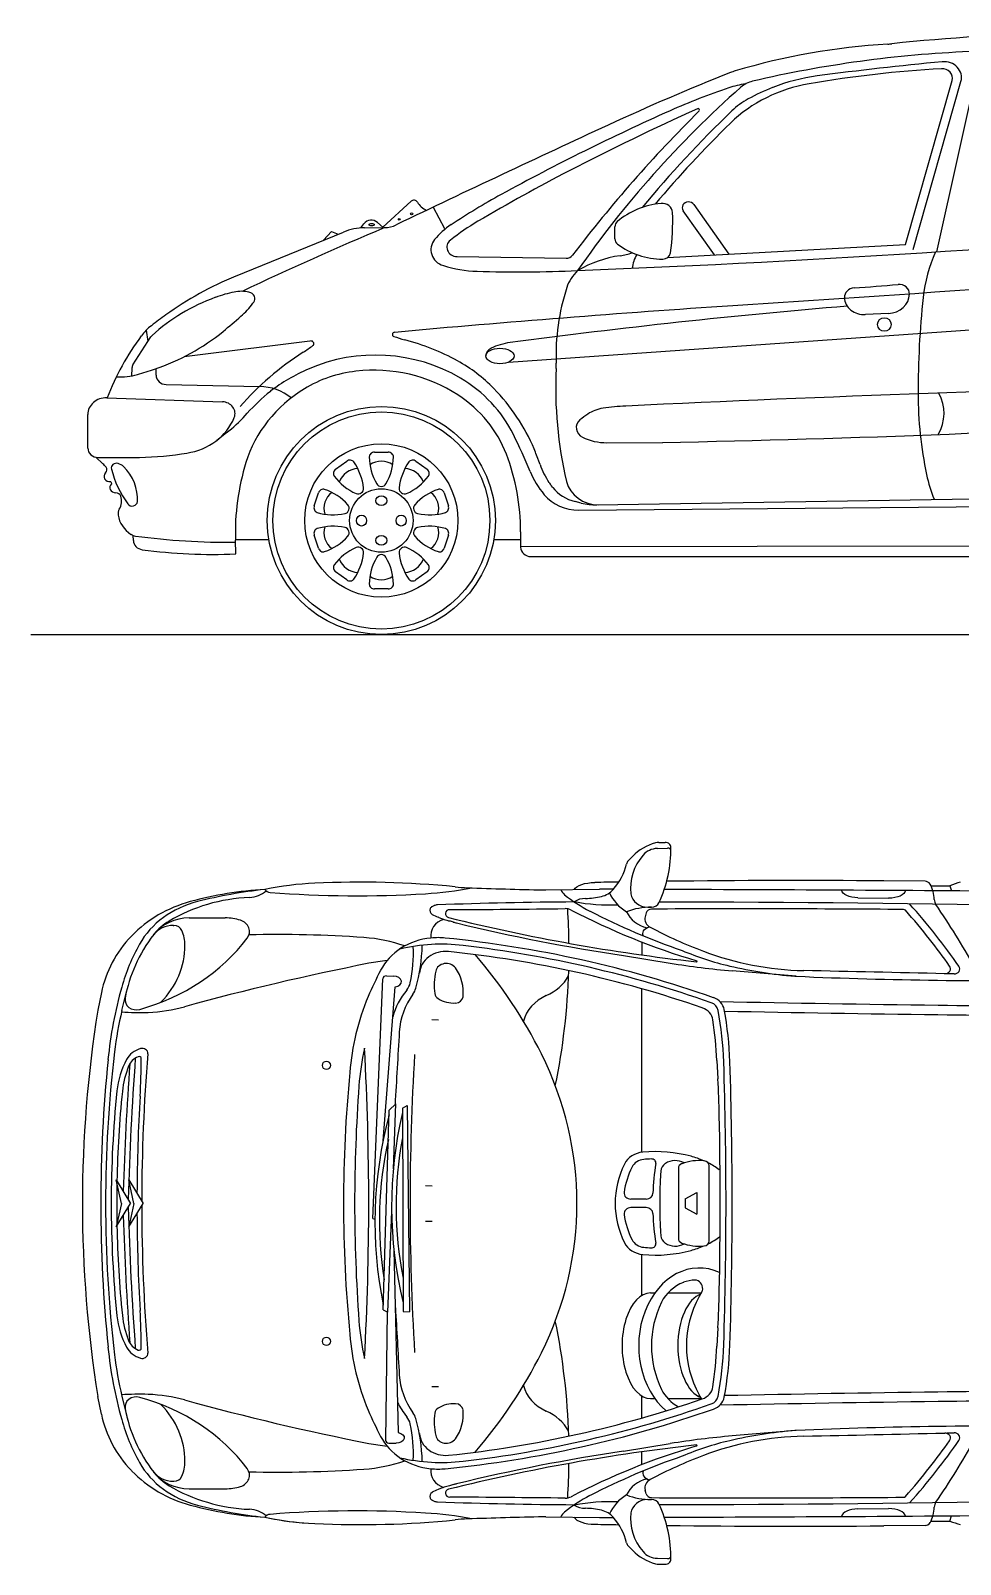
# Model space of a CAD drawing. Header units: millimetres. Extents: x 335 to 18837, y 383 to 11542.
# Drawn here: x 10861 to 13395, y 598 to 4778 of the extents above; entities that cross this region are included whole.
import ezdxf

# ---------------------------------------------------------------- set-up
doc = ezdxf.new("R2010")
doc.units = ezdxf.units.MM
doc.layers.add('dwgmodels.com', color=30, linetype='Continuous')

msp = doc.modelspace()

# ---------------------------------------------------------------- linework, layer by layer
at = {"color": 18, "true_color": 0x000000}
for p, q in [((13330.1, 4175.2), (13452.2, 4721.9)), ((13245.5, 4195.5), (13372.2, 4642.1)), ((13266.4, 4181.7), (13396.3, 4639.7)), ((11820.4, 4242.1), (11897.6, 4312.9)), ((11957.8, 4296.8), (11989, 4239.1)), ((12724.2, 4166.6), (12639.1, 4287.2)), ((12668.4, 4303.9), (12763.7, 4168.7)), ((11419.4, 4108.8), (11713.4, 4229.1)), ((11658.7, 4206.8), (11681, 4230.7)), ((11681, 4230.7), (11698.4, 4223)), ((11760.7, 4240.2), (11769, 4251.7)), ((11770.6, 4240.6), (11824.6, 4241.2)), ((11821.4, 4241.2), (11805.8, 4255.2)), ((12452.9, 4210.6), (12452.9, 4243.5)), ((12596.7, 4159.5), (13245.5, 4195.5)), ((12022.8, 4162.3), (12319.8, 4157.7)), ((12162.8, 3874.3), (14943.3, 4069.3)), ((11468.7, 4037.9), (11466.5, 4034.9)), ((11470.4, 4053.6), (11470.3, 4053.9)), ((13198.5, 4007.1), (13135.7, 4003.9)), ((11139.5, 3867.2), (11188, 3943.3)), ((11175.9, 3962), (11179.7, 3930.3)), ((12115.7, 3912.2), (12115.3, 3912)), ((11136.6, 3858.5), (11135.6, 3837.1)), ((11202.5, 3839.1), (11202.5, 3857)), ((11230.3, 3813.5), (11484, 3808.1)), ((11068, 3777), (11383.4, 3766.3)), ((11016.4, 3640.3), (11016.4, 3732.2)), ((11445.4, 3729), (11451.1, 3735.2)), ((11394, 3681.5), (11367.7, 3661.2)), ((12431.3, 3654.9), (12582.5, 3655.8)), ((11038.4, 3615.3), (11057.7, 3597.5)), ((11044.8, 3614.7), (11141.3, 3614.7)), ((11271.8, 3624.5), (11286.6, 3626.8)), ((11691.9, 3582.4), (11722.2, 3604.5)), ((11797.7, 3629), (11835.2, 3629)), ((11910.7, 3604.5), (11941, 3582.4)), ((12249.1, 3595.3), (12239.6, 3621)), ((11079.5, 3548), (11081.4, 3544.4)), ((11633.6, 3482.5), (11645.2, 3518.2)), ((11987.7, 3518.2), (11999.3, 3482.5)), ((12283.5, 3533), (12279.6, 3538)), ((12404.2, 3485.8), (14042.2, 3512.2)), ((12361.3, 3490.5), (12344.8, 3494.5)), ((12355.1, 3471.2), (13929.3, 3484.8)), ((11140.5, 3388.1), (11140.1, 3402.1)), ((11418.7, 3391.4), (11510, 3391.4)), ((11419.9, 3351.8), (11418.8, 3389.5)), ((11645.2, 3367.5), (11633.6, 3403.1)), ((11999.3, 3403.1), (11987.7, 3367.5)), ((12123, 3391.4), (12196.2, 3391.4)), ((12196.2, 3412.1), (12196.2, 3370.1)), ((12196.2, 3371.7), (14264, 3375.2)), ((12224.6, 3344.5), (14264.5, 3344.5)), ((11722.2, 3281.2), (11691.9, 3303.2)), ((11941, 3303.2), (11910.7, 3281.2)), ((11835.2, 3256.7), (11797.7, 3256.7)), ((12568.9, 2549), (12596.1, 2550)), ((12572.7, 2565.3), (12590.1, 2565.5)), ((12501.7, 2527.9), (12489.4, 2515.1)), ((12264.8, 2435.9), (12411.2, 2437.8)), ((13298.3, 2459.8), (13185.8, 2460.7)), ((13314.3, 2447.6), (13365.9, 2447.6)), ((13365.9, 2447.6), (13370.6, 2433.3)), ((11955.4, 2391), (11960.4, 2393.2)), ((12542.7, 2389.1), (12553.2, 2389.1)), ((13115.5, 2414.7), (13199.1, 2413.7)), ((11292.9, 2359.6), (11391.2, 2359.6)), ((11955.2, 2369.4), (11955, 2369.5)), ((11973, 2360.8), (11971, 2361.6)), ((12012.7, 2348.5), (12002, 2351.4)), ((12538.1, 2373.2), (12535.5, 2363.1)), ((11135.5, 2310.2), (11136.6, 2311.4)), ((11249.5, 2339.3), (11250.8, 2339.3)), ((12476.4, 2257.1), (12604, 2236.4)), ((12526.1, 2294.3), (12526.1, 2259)), ((12947.3, 2200.8), (12773, 2215.6)), ((11793.3, 1540.6), (11820.5, 2194)), ((11830.1, 2201.9), (11849.8, 2201.3)), ((11053.4, 2156.2), (11043.8, 2108.3)), ((11109.4, 2107.2), (11122.7, 2162.3)), ((11821.2, 1752.4), (11854.1, 2171.8)), ((12526.1, 1720.9), (12526.1, 2166.8)), ((11971.8, 2081.5), (11953.7, 2082.2)), ((12731.1, 1971.1), (12733.8, 1921.3)), ((11838, 1835.4), (11856.1, 1853.3)), ((11849.2, 1675.5), (11856.1, 1853.3)), ((11873.8, 1841.6), (11886.5, 1848.1)), ((11873.8, 1841.6), (11875.8, 1286.8)), ((11886.5, 1848.1), (11893.3, 1285.8)), ((11821.5, 1292), (11838, 1835.4)), ((12590.6, 1690.4), (12590.3, 1690.2)), ((12626, 1677.5), (12626, 1486.1)), ((12709.9, 1479.3), (12709.9, 1684.3)), ((11108, 1581.8), (11094.1, 1645.7)), ((11094.1, 1645.7), (11133.2, 1581.8)), ((11142.1, 1581.8), (11128.2, 1645.7)), ((11128.2, 1645.7), (11167.4, 1581.8)), ((11936.6, 1630.3), (11954.7, 1629.9)), ((12578.2, 1669.9), (12577.6, 1659.5)), ((12538.3, 1593.5), (12496.5, 1593.5)), ((12644.4, 1594.1), (12676.6, 1611.5)), ((12644.4, 1594.1), (12644.4, 1569.6)), ((12676.6, 1611.5), (12676.6, 1552.2)), ((11108, 1581.8), (11094.1, 1517.9)), ((11094.1, 1517.9), (11133.2, 1581.8)), ((11142.1, 1581.8), (11128.2, 1517.9)), ((11128.2, 1517.9), (11167.4, 1581.8)), ((11834, 1285.2), (11844.7, 1559.4)), ((12538.3, 1570.1), (12496.5, 1570.1)), ((12644.4, 1569.6), (12676.6, 1552.2)), ((11793.3, 1540.6), (11799, 1538.9)), ((11936.6, 1533.3), (11954.7, 1533.7)), ((12577.6, 1504.2), (12578.2, 1493.7)), ((12590.3, 1473.4), (12590.6, 1473.2)), ((11850.8, 1455.2), (11862.5, 957.4)), ((12526.1, 1330.5), (12526.1, 1442.7)), ((12550.5, 1337.8), (12562, 1337.8)), ((12597.5, 1337.8), (12688.8, 1337.8)), ((12690.4, 1340.7), (12683.1, 1327.6)), ((12692.3, 1348), (12692.3, 1347.9)), ((11821.5, 1292), (11834, 1285.2)), ((11832.4, 1286.1), (11827.8, 936.6)), ((11875.8, 1286.8), (11893.3, 1285.8)), ((12733.8, 1242.3), (12731.1, 1192.5)), ((11053.4, 1007.5), (11043.8, 1055.4)), ((11109.4, 1056.5), (11122.7, 1001.3)), ((11971.8, 1082.1), (11953.7, 1081.4)), ((12526.1, 996.9), (12526.1, 1057)), ((12550.5, 1049.7), (12562, 1049.7)), ((12597.5, 1049.7), (12688.8, 1049.7)), ((12689.6, 1048.4), (12683.1, 1060)), ((12947.3, 962.8), (12773, 948)), ((11836.9, 928.3), (11856.6, 928)), ((12476.4, 906.5), (12604, 927.2)), ((12526.1, 869.3), (12526.1, 904.6)), ((11135.5, 853.4), (11136.6, 852.3)), ((11249.5, 824.3), (11250.8, 824.3)), ((11292.9, 804), (11391.2, 804)), ((11955.2, 794.3), (11955, 794.2)), ((11973, 802.8), (11971, 802)), ((12012.7, 815.2), (12002, 812.3)), ((12538.1, 790.4), (12535.5, 800.5)), ((11955.4, 772.6), (11960.4, 770.4)), ((12542.7, 774.6), (12553.2, 774.6)), ((12264.8, 727.8), (12411.2, 725.8)), ((13115.5, 748.9), (13199.1, 749.9)), ((13314.3, 716.1), (13365.9, 716.1)), ((13365.9, 716.1), (13370.6, 730.3)), ((13298.3, 703.9), (13185.8, 703)), ((12501.7, 635.7), (12489.4, 648.5)), ((12568.9, 614.6), (12596.1, 613.7)), ((12572.7, 598.3), (12590.1, 598.1))]:
    msp.add_line(p, q, dxfattribs=at)
for radius in [310.8, 295.8, 208.9, 86.5]:
    msp.add_circle((11816.5, 3442.8), radius, dxfattribs=at)
for centre, major_axis, ratio, start_param, end_param in [((13706.6, 1000.5), (4185.4, 0), 0.9004, 1.465724, 1.690276), ((13311.6, 3214.2), (1699.8, 0), 0.9004, 1.638429, 1.888216), ((13182.3, 4932.9), (-213.4, 0), 0.9004, 1.638429, 1.690276), ((13554.6, 2121.1), (-2890.3, 0), 0.9004, -1.524012, -1.316838), ((14114, -2043.6), (7521.2, 0), 0.9004, 1.673191, 1.718916), ((13350.1, 4650.3), (47.7, 0), 0.9004, -0.249971, 1.673191), ((15341.2, -577.7), (-6364.6, 0), 0.9004, -1.154581, -1.096582), ((12825.5, 4546.6), (142.2, 0), 0.9004, 1.888216, 1.987012), ((12846.3, 4578), (-71.1, 0), 0.9004, -1.316838, -0.794101), ((13074.3, 4230.7), (475.7, 0), 0.9004, 1.718916, 1.984445), ((13521.1, 2081.3), (2885, 0), 0.9004, 1.632599, 1.758501), ((13344.6, 4648.4), (-28.4, 0), 0.9004, 2.891622, 4.774191), ((14911.2, 2686.2), (-3017, 0), 0.9004, -0.794101, -0.557688), ((13357.3, 3189.5), (1698.1, 0), 0.9004, 1.927901, 2.030851), ((12841.2, 4435), (221.8, 0), 0.9004, 1.71684, 1.927901), ((13055.7, 4287.3), (391.2, 0), 0.9004, 1.758501, 2.39681), ((13109.1, 4159.3), (-562.4, 0), 0.9004, -1.157147, -1.023698), ((15305.2, -349.9), (6085.2, 0), 0.9004, 2.030851, 2.117275), ((15955.3, -1294.9), (-7286.9, 0), 0.9004, -1.104279, -1.049786), ((15668.7, 2115.2), (-4035.1, 0), 0.9004, -0.73779, -0.599777), ((15235.5, 2477.9), (-3378.2, 0), 0.9004, -0.75355, -0.640704), ((12679.7, 4561.7), (4.27, 0), 0.9004, -0.73779, 2.037314), ((12927.6, 4427.6), (-213.4, 0), 0.9004, -1.023698, -0.75355), ((32322.2, -30366), (-43551.6, 0), 0.9004, -1.096582, -1.081615), ((15235.5, 2477.9), (3356, 0), 0.9004, 2.39681, 2.492243), ((14750.2, 595.8), (-4865.9, 0), 0.9004, -1.049786, -0.989844), ((11905.2, 4306.2), (-10.7, 0), 0.9004, 3.630118, 5.506473), ((11969.2, 4336.7), (61.7, 0), 0.9004, 3.630118, 4.209971), ((13095.3, 2921.2), (-1832.9, 0), 0.9004, -1.024317, -0.935068), ((12599.8, 4125.4), (202.9, 0), 0.9004, 1.674364, 2.334222), ((12581.8, 4281.7), (-28.4, 0), 0.9004, 3.175174, 4.815957), ((12653.8, 4295.6), (-17.3, 0), 0.9004, 3.707234, 6.848827), ((11865.2, 4263.6), (-2.3, 0), 0.9004, 3.141593, 9.424778), ((11838.1, 4259.2), (772.5, 0), 0.9004, -0.125457, 0.033582), ((15680.8, -3190.3), (-9109.4, 0), 0.9004, -1.13383, -1.08618), ((11772.3, 4112.5), (142.2, 0), 0.9004, 1.582692, 1.997422), ((11789, 4240), (23.8, 0), 0.9004, 0.785488, 2.56542), ((11790.1, 4249.2), (6.96, 0), 0.462083, 3.141593, 9.424778), ((11823.7, 4305.2), (-71.1, 0), 0.9004, 1.582692, 2.059978), ((12136.5, 4091.2), (-218.1, 0), 0.9004, -0.935068, -0.641056), ((12474.1, 3717.3), (-718.7, 0), 0.9004, -0.989844, -0.859006), ((10600.3, 38790.5), (38541.1, 0), 0.9004, -1.52535, -1.473248), ((12474.3, 4243.5), (21.3, 0), 0.9004, 2.334222, 3.141593), ((12002.7, 4181), (51.2, 0), 0.9004, 2.500536, 4.370336), ((12023.3, 4187.9), (-28.4, 0), 0.9004, -0.859006, 1.553536), ((12474.3, 4210.6), (-21.3, 0), 0.9004, 0, 0.868105), ((12583.5, 4326.8), (-190.4, 0), 0.9004, 0.868105, 1.570157), ((12320.2, 4176.9), (-21.3, 0), 0.9004, 1.553536, 2.541815), ((12520, 3886.3), (-313.6, 0), 0.9004, -1.40214, -1.004911), ((12436.2, 4329.4), (-185.6, 0), 0.9004, 1.739452, 1.923288), ((12590.3, 4126.8), (-89.7, 0), 0.9004, -0.528746, -0.042275), ((12583.4, 4174.5), (21.3, 0), 0.9004, 4.71175, 6.157728), ((23122.9, -112754.4), (-130110.9, 0), 0.9004, -1.508101, -1.494575), ((13777.3, 4009.3), (-486.4, 0), 0.9004, -0.388024, -0.09469), ((11785.1, 3384.4), (883.7, 0), 0.9004, 1.997422, 2.250972), ((12086.5, 4392.9), (300.9, 0), 0.9004, 4.370336, 4.681783), ((12187.6, 7365.4), (-3603.8, 0), 0.9004, 1.540191, 1.616243), ((12443.9, 4045.5), (-127.1, 0), 0.9004, -0.754071, -0.285137), ((11483.7, 3789.3), (314.3, 0), 0.9004, 1.790038, 1.960322), ((11434.6, 3987.4), (-89, 0), 0.9004, 4.474593, 4.931631), ((11450.6, 4046.5), (21.4, 0), 0.9004, 0.394501, 1.333001), ((13023, 3892.7), (730.5, 0), 0.9004, 2.856455, 3.173998), ((133358.8, -1470820.7), (1642425.5, 0), 0.9004, 1.644012, 1.644281), ((13107, 4051.4), (-28.4, 0), 0.9004, -1.500617, 0.049586), ((12853.8, 7294.8), (-3582.5, 0), 0.9004, 1.640976, 1.674507), ((13195.1, 4061.9), (-61, 0), 0.9004, 1.626447, 3.108052), ((13214.2, 4070.1), (14.2, 0), 0.9004, -1.497581, -1.494575), ((13227.6, 4060.9), (28.4, 0), 0.9004, -0.033541, 1.674507), ((11564.4, 3612.3), (-526.9, 0), 0.9004, -1.181271, -0.784303), ((11259.3, 4160.1), (249.5, 0), 0.9004, -0.797021, -0.590928), ((11453.4, 4047.2), (-18.5, 0), 0.9004, 2.550664, 3.536094), ((15293.8, -26785.9), (-34315.2, 0), 0.9004, -1.497312, -1.470334), ((14654.9, -11209.5), (-16994.6, 0), 0.9004, -1.478373, -1.423885), ((13132.6, 4052.6), (54.1, 0), 0.9004, 3.191179, 4.76804), ((16330.3, 3791), (3050.9, 0), 0.9004, 3.046903, 3.142735), ((11280.7, 3875.4), (-142.2, 0), 0.9004, -0.876985, -0.587248), ((13587, 1378.8), (-3748.8, 0), 0.9004, -0.89062, -0.876985), ((10101.4, 5227.2), (-1906.3, 0), 0.9004, 2.309653, 2.344572), ((13187.4, 3977), (-19.5, 0), 0.9004, 3.141593, 9.424778), ((11841.3, 3539.4), (-815.7, 0), 0.9004, -0.587248, -0.329389), ((11206.5, 3933.8), (21.3, 0), 0.9004, 2.35729, 2.620628), ((10996.5, 4342.5), (-577.2, 0), 0.9004, 1.928158, 2.309653), ((-1158321.3, 7672443.4), (-8596764.2, 1.5), 0.9004, 1.707271, 1.707312), ((11625.2, 3924.8), (-7.47, 0), 0.9004, 2.246281, 4.848904), ((11852.8, 3950), (6.4, 0), 0.9004, 1.671259, 4.325446), ((11964.9, 4197.9), (303.6, 0), 0.9004, 4.325446, 4.429486), ((11715.2, 3424.4), (-590.9, 0), 0.9004, 4.162657, 4.429486), ((12088, 3291.3), (-833.2, 0), 0.9004, -0.950202, -0.663318), ((11252.8, 4343.4), (-603.1, 0), 0.9004, 2.191391, 2.246281), ((11800.6, 3516.7), (418.7, 0), 0.9004, 0.98554, 2.024235), ((12127.7, 3891.3), (26.2, 0), 0.9004, 2.066414, 3.141593), ((12190.1, 3788.3), (-156.5, 0), 0.9004, -1.423885, -1.075179), ((11158, 3857.6), (-21.3, 0), 0.9004, -0.520965, -0.045978), ((10795.4, 4827.5), (1152.2, 0), 0.9004, -1.256259, -1.213435), ((11831.5, 3459.7), (489.2, 0), 0.9004, 2.024235, 2.276317), ((11787, 3564.5), (319.2, 0), 0.9004, 1.695355, 2.171016), ((11795.7, 3501.9), (-389.3, 0), 0.9004, 4.082564, 4.836947), ((11801, 3550.5), (426.7, 0), 0.9004, 0.716842, 1.021064), ((13674.4, 3804.9), (-1382.8, 0), 0.9004, -0.041937, 0.206576), ((12079.6, 3865.2), (213.4, 0), 0.9004, -0.041937, 0.032406), ((11106, 3967.8), (-148.2, 0), 0.9004, 1.493072, 1.885334), ((11230.9, 3839.1), (28.4, 0), 0.9004, 3.141593, 4.688742), ((11480.9, 3688.4), (133.1, 0), 0.9004, 0.829352, 1.547149), ((11811.4, 3531.4), (399.3, 0), 0.9004, 0.418216, 0.98554), ((15421.3, -45894.3), (55219.4, 0), 0.9004, 1.594165, 1.624039), ((11066.2, 3732.2), (49.8, 0), 0.9004, 1.533207, 3.141593), ((11382.1, 3734.3), (35.6, 0), 0.9004, -0.350724, 1.533207), ((11832.1, 3505.2), (-399.1, 0), 0.9004, -0.970577, -0.270002), ((11929, 3382.8), (617.8, 0), 0.9004, 2.307562, 2.45537), ((11523.5, 3785.3), (-14.2, 0), 0.9004, -0.865275, -0.834031), ((11807.2, 3516.1), (-369.8, 0), 0.9004, 3.470806, 4.082564), ((11661, 3440.6), (-612.5, 0), 0.9004, 3.507477, 3.858435), ((14590.9, 3789.2), (1311.4, 0), 0.9004, 3.141593, 3.330117), ((13213.2, 3735.1), (-136.9, 0), 0.9004, 2.654816, 3.601002), ((11258.7, 3775), (167, 0), 0.9004, -1.40321, -0.350724), ((11115.3, 3972.5), (426.7, 0), 0.9004, -0.85915, -0.686223), ((12501.7, 3581.7), (208.1, 0), 0.9004, 2.202281, 2.334312), ((12436.4, 3662.1), (97.5, 0), 0.9004, 1.73315, 2.202281), ((12513.1, 3240.4), (-572.1, 0), 0.9004, -1.517553, -1.408443), ((12380.4, 3695.8), (-32.7, 0), 0.9004, -0.807281, 1.070046), ((11881.5, 33974), (-33679.3, 0), 0.9004, 1.591639, 1.638035), ((11044.8, 3640.3), (-28.4, 0), 0.9004, 0, 1.570796), ((10416.7, 2973.2), (1925.5, 0), 0.9004, 0.355417, 0.418216), ((11834.4, 3500.4), (-426.7, 0), 0.9004, 3.460643, 3.507477), ((12430.4, 3778.1), (136.9, 0), 0.9004, 4.211639, 4.71916), ((12582, 3719.8), (71.1, 0), 0.9004, -1.564026, -1.549954), ((11006.9, 3552.7), (71.1, 0), 0.9004, 0.589325, 0.774268), ((11094.6, 3586.1), (-14.2, 0), 0.9004, 4.405226, 6.510506), ((11088.6, 3568.9), (34.2, 0), 0.9004, 0.744602, 1.263633), ((11141.3, 4319.1), (-782.4, 0), 0.9004, 1.570796, 1.738383), ((12219.3, 3408.7), (800.8, 0), 0.9004, 2.871591, 3.168272), ((11729.7, 3594.1), (-11.5, -8.4), 0.9004, 3.128473, 4.712389), ((11592.4, 3496.8), (147.7, 107.3), 0.9004, -0.476706, -0.013119), ((11797.7, 3616.2), (14.2, 0), 0.9004, 1.570796, 3.154712), ((11966, 3618.2), (-182.5, 0), 0.9004, 0.013119, 0.476706), ((11816.5, 3558.5), (-51, 0), 0.9004, 4.056129, 5.368649), ((11666.9, 3618.2), (182.5, 0), 0.9004, -0.476706, -0.013119), ((11835.2, 3616.2), (-14.2, 0), 0.9004, 3.128473, 4.712389), ((12040.5, 3496.8), (-147.7, 107.3), 0.9004, 0.013119, 0.476706), ((11903.2, 3594.1), (11.5, -8.4), 0.9004, 1.570796, 3.154712), ((11469, 3412.1), (-727.2, 0), 0.9004, 3.141593, 3.470806), ((12516.5, 3674.9), (-281.7, 0), 0.9004, 0.319051, 0.529818), ((11076.5, 3563), (15.9, 0), 0.9004, 2.403731, 4.814921), ((11054.2, 3581.2), (-14.2, 0), 0.9004, 2.403731, 3.730918), ((11405.4, 3650.8), (333.2, 0), 0.9004, 3.368913, 3.714773), ((11007.8, 3501.9), (144, 0), 0.9004, -0.058858, 0.744602), ((11699.4, 3572.1), (11.5, 8.4), 0.9004, 1.570796, 3.154712), ((11834.4, 3672.6), (-147.7, -107.3), 0.9004, 0.013119, 0.476706), ((11748.5, 3536.4), (-41.3, -30), 0.9004, 4.056129, 5.368649), ((11884.4, 3536.4), (-41.3, 30), 0.9004, 4.056129, 5.368649), ((11798.5, 3672.6), (147.7, -107.3), 0.9004, -0.476706, -0.013119), ((11933.5, 3572.1), (-11.5, 8.4), 0.9004, 3.128473, 4.712389), ((12480.7, 3663.1), (-276.1, 0), 0.9004, 0.355417, 0.646963), ((13800.9, 3653.5), (-507.2, 0), 0.9004, 0.188524, 0.34132), ((11092.2, 3532.7), (-15.9, 0), 0.9004, -0.798619, 1.594255), ((11078.2, 3547.5), (1.42, 0), 0.9004, 0.437355, 1.673328), ((11080.1, 3543.8), (-1.42, 0), 0.9004, 2.342974, 3.578947), ((11092.9, 3505.6), (14.2, 0), 0.9004, 0.275041, 1.594255), ((11657.4, 3514.2), (-4.4, -13.5), 0.9004, 3.128473, 4.712389), ((11706.5, 3478.6), (-15.8, -48.6), 0.9004, 4.056129, 5.368649), ((11603.5, 3354.8), (56.4, 173.6), 0.9004, -0.476706, -0.013119), ((11754.3, 3528.4), (-11.5, -8.4), 0.9004, 0.476706, 2.664886), ((11816.5, 3548.6), (-14.2, 0), 0.9004, 0.476706, 2.664886), ((11878.7, 3528.4), (-11.5, 8.4), 0.9004, 0.476706, 2.664886), ((12029.4, 3354.8), (-56.4, 173.6), 0.9004, 0.013119, 0.476706), ((11926.4, 3478.6), (-15.8, 48.6), 0.9004, 4.056129, 5.368649), ((11975.5, 3514.2), (4.4, -13.5), 0.9004, 1.570796, 3.154712), ((12354, 3576.9), (117.4, 0), 0.9004, 3.788556, 4.721955), ((12396.2, 3611.4), (-142.2, 0), 0.9004, 0.529818, 0.610307), ((12372.7, 3589.2), (-108.9, 0), 0.9004, 0.610307, 1.311464), ((12408, 3565.9), (-88.9, 0), 0.9004, 0.206576, 1.588659), ((11127.1, 3461.2), (28.4, 0), 0.9004, 2.64198, 3.281957), ((11055.9, 3496.2), (52.6, 0), 0.9004, -0.499613, 0.275041), ((11137.4, 3495.1), (-14.2, 0), 0.9004, 0.57318, 3.082735), ((11645.8, 3478.6), (4.4, 13.5), 0.9004, 1.570796, 3.154712), ((11715.8, 3475.5), (-4.4, -13.5), 0.9004, 0.476706, 2.664886), ((11917.1, 3475.5), (-4.4, 13.5), 0.9004, 0.476706, 2.664886), ((11987.1, 3478.6), (-4.4, 13.5), 0.9004, 3.128473, 4.712389), ((12401.4, 3626.7), (156.5, 0), 0.9004, 4.453056, 4.730252), ((11185.1, 3468.6), (87, 0), 0.9004, 3.281957, 4.08483), ((11695.9, 3639.2), (-56.4, -173.6), 0.9004, 0.013119, 0.476706), ((11695.9, 3246.4), (-56.4, 173.6), 0.9004, -0.476706, -0.013119), ((11937, 3639.2), (56.4, -173.6), 0.9004, -0.476706, -0.013119), ((11937, 3246.4), (56.4, 173.6), 0.9004, 0.013119, 0.476706), ((11150.7, 3425.9), (-28.4, 0), 0.9004, 0.943238, 1.421189), ((11168.9, 3388.6), (28.4, 0), 0.9004, 3.162013, 4.566729), ((11398.5, 4905.9), (-1690.7, 0), 0.9004, 1.421189, 1.582918), ((11645.8, 3407.1), (4.4, -13.5), 0.9004, 3.128473, 4.712389), ((11706.5, 3407.1), (15.8, -48.6), 0.9004, 4.056129, 5.368649), ((11603.5, 3530.9), (56.4, -173.6), 0.9004, 0.013119, 0.476706), ((11715.8, 3410.1), (4.4, -13.5), 0.9004, 0.476706, 2.664886), ((11917.1, 3410.1), (4.4, 13.5), 0.9004, 0.476706, 2.664886), ((12029.4, 3530.9), (-56.4, -173.6), 0.9004, -0.476706, -0.013119), ((11926.4, 3407.1), (15.8, 48.6), 0.9004, 4.056129, 5.368649), ((11987.1, 3407.1), (-4.4, -13.5), 0.9004, 1.570796, 3.154712), ((11358.7, 4553.3), (1335.8, 0), 0.9004, 4.566729, 4.758255), ((11657.4, 3371.4), (-4.4, 13.5), 0.9004, 1.570796, 3.154712), ((11834.4, 3213.1), (-147.7, 107.3), 0.9004, -0.476706, -0.013119), ((11592.4, 3388.9), (147.7, -107.3), 0.9004, 0.013119, 0.476706), ((11754.3, 3357.2), (11.5, -8.4), 0.9004, 0.476706, 2.664886), ((11816.5, 3337), (14.2, 0), 0.9004, 0.476706, 2.664886), ((11878.7, 3357.2), (11.5, 8.4), 0.9004, 0.476706, 2.664886), ((12040.5, 3388.9), (-147.7, -107.3), 0.9004, -0.476706, -0.013119), ((11798.5, 3213.1), (147.7, 107.3), 0.9004, 0.013119, 0.476706), ((11975.5, 3371.4), (4.4, 13.5), 0.9004, 3.128473, 4.712389), ((12224.6, 3370.1), (-28.4, 0), 0.9004, 0, 1.570796), ((11699.4, 3313.6), (11.5, -8.4), 0.9004, 3.128473, 4.712389), ((11748.5, 3349.3), (41.3, -30), 0.9004, 4.056129, 5.368649), ((11966, 3267.5), (-182.5, 0), 0.9004, -0.476706, -0.013119), ((11666.9, 3267.5), (182.5, 0), 0.9004, 0.013119, 0.476706), ((11884.4, 3349.3), (41.3, 30), 0.9004, 4.056129, 5.368649), ((11933.5, 3313.6), (-11.5, -8.4), 0.9004, 1.570796, 3.154712), ((11729.7, 3291.6), (-11.5, 8.4), 0.9004, 1.570796, 3.154712), ((11797.7, 3269.5), (14.2, 0), 0.9004, 3.128473, 4.712389), ((11816.5, 3327.2), (51, 0), 0.9004, 4.056129, 5.368649), ((11835.2, 3269.5), (-14.2, 0), 0.9004, 1.570796, 3.154712), ((11903.2, 3291.6), (11.5, 8.4), 0.9004, 3.128473, 4.712389), ((12603.6, 2451.3), (133.9, 0), 0.8827, 1.871896, 2.435479), ((12573.1, 2538.1), (-30.8, 0), 0.8827, -1.558244, -1.269697), ((12166.5, 2547.5), (439.3, 0), 0.8827, -0.387555, 0.011932), ((12590.3, 2551.9), (-15.4, 0), 0.8827, 3.153525, 4.724941), ((12596.5, 2541.8), (9.25, 0), 0.8827, -0.014877, 1.610768), ((12505.8, 2502.8), (-21.6, 0), 0.8827, -0.706114, -0.205968), ((12664.2, 2441.4), (168.4, 0), 0.8827, 2.494038, 3.248148), ((12570.9, 2503.6), (51.5, 0), 0.8827, 1.610768, 2.494038), ((12296, 2541.5), (-192.7, 0), 0.8827, 2.484055, 2.935624), ((11559.8, 1647.7), (896.7, 0), 0.8827, 1.638591, 1.869759), ((11651.1, 1365.3), (1224.1, 0), 0.8827, 1.695361, 1.848862), ((11453.6, 2475.6), (-68, 0), 0.8827, 1.622149, 2.369596), ((11677.4, 1755.3), (793.1, 0), 0.8827, 1.624257, 1.797689), ((11515.1, 2445.7), (18.6, 0), 0.8827, 3.670338, 4.623599), ((11750.1, 4776.2), (2669.3, 0), 0.8827, 4.623599, 4.782264), ((11759.4, 402.5), (-2327.8, 0), 0.8827, 4.601112, 4.76585), ((11871.9, 3240.2), (-924.9, 0), 0.8827, 1.640671, 1.779457), ((12062.4, 2713.9), (308.3, 0), 0.8827, 4.567534, 4.675402), ((12980.7, 24618.6), (-25140.9, 0), 0.8827, 1.533809, 1.542049), ((12262.5, 2571.9), (154.1, 0), 0.8827, 4.683642, 4.727366), ((12341.4, 2448), (-38.1, 0), 0.8827, 0.352231, 0.836006), ((12948.5, -20025), (25474.9, 0), 0.8827, 1.589829, 1.592396), ((12413.5, 2301.8), (154.1, 0), 0.8827, 1.567757, 1.585773), ((11788, -179327.9), (-205921.2, 0), 0.8827, 4.70918, 4.709349), ((12399.8, 2470.7), (61.7, 0), 0.8827, -1.295508, -0.657538), ((12560.7, 2472.1), (132.4, 0), 0.8827, 3.528125, 4.100623), ((12542.7, 2429.9), (46.2, 0), 0.8827, 3.248148, 4.712389), ((11788, -179327.9), (205921.2, 0), 0.8827, 1.561903, 1.566913), ((12948.5, -20025), (-25474.9, 0), 0.8827, 4.703074, 4.726294), ((13298.1, 2446.1), (-15.4, 0), 0.8827, 3.586462, 4.703074), ((13207.3, 2407.9), (-116.1, 0), 0.8827, 3.161682, 3.586462), ((13501.1, 2179.8), (-332.1, 0), 0.8827, -1.244119, -1.151613), ((11395.5, 2118.2), (339, 0), 0.8827, 1.869759, 2.439777), ((11384.7, 2189.1), (-253.5, 0), 0.8827, -1.29273, -0.458722), ((11479.3, 2034.2), (432.7, 0), 0.8827, 1.622149, 2.162392), ((11963.6, 2380.5), (15.1, 0), 0.8827, 2.787379, 4.106544), ((11961, 2381.3), (12.3, 0), 0.8827, 2.037279, 2.787379), ((11970.1, 2376.2), (-21.6, 0), 0.8827, -1.528649, -1.104314), ((12400.2, -6626.1), (-10229.3, 0), 0.8827, -1.565209, -1.528649), ((11627.5, 49212.7), (-53054.9, 0), 0.8827, 1.577874, 1.583804), ((12597.3, 2698), (419.8, 0), 0.8827, 3.977599, 4.182605), ((12318, 2357.9), (-30.8, 0), 0.8827, 4.180172, 4.725397), ((9993.3, 2269), (2334.7, 0), 0.8827, 0.010567, 0.056078), ((12373.4, 2365.8), (-53.3, 0), 0.8827, -1.561964, -0.942245), ((12440, 2801.7), (-460.7, 0), 0.8827, 1.357791, 1.616037), ((12371.4, 2559.2), (-165.8, 0), 0.8827, 1.579628, 1.846085), ((12553.2, 2237.4), (-171.8, 0), 0.8827, -1.570796, -1.16031), ((12553.1, 2370.2), (-15.4, 0), 0.8827, -1.565093, -0.222823), ((12812.9, -37833.9), (45562.9, 0), 0.8827, 1.561421, 1.5765), ((12553.2, 2408.1), (-21.6, 0), 0.8827, 1.570796, 2.754038), ((12502, -45809.5), (54619.2, 0), 0.8827, 1.529822, 1.569477), ((13240, 2377.3), (-6.17, 0), 0.8827, 3.807087, 4.703014), ((11805.1, 1383.1), (-1851.4, 0), 0.8827, 3.746427, 3.811798), ((13354.2, 2410.5), (-30.8, 0), 0.8827, 0.020089, 0.545592), ((11167.3, 1238.7), (-2527.4, 0), 0.8827, 3.600866, 3.687185), ((11292.9, 2256.2), (117.2, 0), 0.8827, 1.570796, 2.546379), ((11323.9, 2238.4), (154.1, 0), 0.8827, 2.162392, 2.544534), ((11391.2, 2249.7), (124.6, 0), 0.8827, 1.235867, 1.570796), ((11420, 2322.7), (37, 0), 0.8827, -0.586139, 1.235867), ((12003, 2312.3), (51.9, 0), 0.8827, 1.886675, 3.303166), ((12007.8, 2436.5), (92.5, 0), 0.8827, 4.106544, 4.302543), ((12083.5, 2585.5), (277.5, 0), 0.8827, 4.302543, 4.414312), ((12003.1, 2371.4), (-12.3, 0), 0.8827, -1.563718, 1.296715), ((13254, 6298.9), (-4634.3, 0), 0.8827, 1.296715, 1.445576), ((12103.2, 2608.6), (308.3, 0), 0.8827, 4.414312, 4.443772), ((13254, 6298.9), (4644.5, 0), 0.8827, 4.443772, 4.544155), ((13265.5, 3778.2), (1836.5, 0), 0.8827, 4.180172, 4.38556), ((13275, 3719.4), (-1760.8, 0), 0.8827, 1.041013, 1.199555), ((12562.8, 2404.3), (-84.3, 0), 0.8827, 0.383244, 1.304082), ((12564.9, 2357.2), (-30.2, 0), 0.8827, -0.222823, 1.030268), ((11805.1, 1383.1), (-1830.2, 0), 0.8827, 3.746427, 3.807087), ((11417.7, 2099), (-370, 0), 0.8827, -0.703333, -0.176034), ((11599.7, 2072.9), (487.6, 0), 0.8827, 2.546379, 2.983047), ((10994.5, 2572.1), (547.8, 0), 0.8827, -1.267969, -0.586139), ((11249.5, 2282.2), (64.7, 0), 0.8827, 1.570796, 2.546408), ((11599.7, 2072.9), (487.6, 0), 0.8827, 2.544534, 2.546379), ((11250.8, 2318.4), (-23.7, 0), 0.8827, 3.50102, 4.712389), ((11150.9, 2285.3), (130.4, 0), 0.8827, 0, 0.359427), ((11535.9, -266), (2923.4, 0), 0.8827, 1.491044, 1.598311), ((11737.7, 1963.4), (-389.6, 0), 0.8827, 4.336562, 4.632637), ((11971.3, 2153.6), (-172.6, 0), 0.8827, -1.457079, -0.42887), ((11971.3, 2153.6), (172.6, 0), 0.8827, 1.457155, 1.684363), ((11669.2, -182.7), (2836.5, 0), 0.8827, 1.190707, 1.457155), ((13167, 3242.8), (1200.3, 0), 0.8827, 4.17186, 4.307929), ((11393.6, 1132), (-2330.6, 0), 0.8827, 3.703809, 3.746427), ((11393.6, 1132), (-2351.7, 0), 0.8827, 3.697786, 3.746427), ((11746, 2031.6), (-656.5, 0), 0.8827, -0.458722, -0.242837), ((11011.9, 2285.3), (-269.4, 0), 0.8827, 2.429243, 3.141593), ((11980.9, 1893.7), (-446.8, 0), 0.8827, 4.580653, 4.970148), ((11399.4, 2265.1), (-504.6, 0), 0.8827, 2.955756, 3.179863), ((11335.2, 2294.7), (-592.8, 0), 0.8827, 2.897624, 3.123508), ((11991.4, 2206), (70.9, 0), 0.8827, 1.452283, 3.087434), ((11669.2, -182.7), (2796.2, 0), 0.8827, 1.196604, 1.452283), ((11669.2, -182.7), (-2819.6, 0), 0.8827, 4.3323, 4.580653), ((10862, 1449.5), (-1519.1, 0), 0.8827, 3.555766, 3.79036), ((12952.6, 2850.3), (-728.5, 0), 0.8827, 1.121523, 1.311846), ((12985.9, 2869.2), (-739.9, 0), 0.8827, 1.166337, 1.546044), ((13129.7, -3107.7), (6201.9, 0), 0.8827, 1.789742, 1.873603), ((12940.4, 1762.4), (-1238.2, 0), 0.8827, -0.42887, -0.357873), ((11904.9, 1751.3), (562.6, 0), 0.8827, 1.700446, 1.789742), ((11993.5, 2209.7), (29.3, 0), 0.8827, 0.56441, 2.952452), ((11900.9, 2157.9), (-139, 0), 0.8827, 3.035775, 3.706003), ((9993.3, 2269), (-2334.7, 0), 0.8827, 2.962509, 3.115966), ((12964.3, 3969.9), (1996.6, 0), 0.8827, 4.530959, 4.616425), ((12675.4, 2241.6), (1.54, 0), 0.8827, 4.587168, 7.527153), ((13040.7, 3143.9), (1072.6, 0), 0.8827, 4.453439, 4.621562), ((2233.1, -380512.4), (433721.5, 0), 0.8827, 1.545158, 1.546044), ((13352.4, 2221.4), (-15.4, 0), 0.8827, 1.545158, 3.703809), ((13377.7, 2220.8), (-15.4, 0), 0.8827, 1.545099, 3.697786), ((11829.8, 2193.7), (-9.25, 0), 0.8827, 4.681172, 6.246394), ((11849.3, 2186.4), (-21.8, 0.5), 0.683378, 1.806894, 4.702381), ((11840.7, 2191.8), (-55.5, 0), 0.8827, 2.518241, 2.955756), ((12194.7, 2175.7), (234.1, 0), 0.8827, 2.952452, 3.249757), ((12204.8, 2255.7), (-136.5, 0), 0.8827, 2.03557, 2.676214), ((12951.8, 2282.3), (-92.5, 0), 0.8827, 1.479969, 1.521199), ((13487.6, 11810), (10899.6, 0), 0.8827, 4.662792, 4.73344), ((2233.1, -380512.4), (433721.5, 0), 0.8827, 1.545099, 1.545158), ((12531.6, 1859.8), (-1465.9, 0), 0.8827, -0.242837, -0.088308), ((11148.6, 2136.5), (30.8, 0), 0.8827, 2.983047, 5.015216), ((12543.5, 1893.4), (-814.5, 0), 0.8827, -0.357873, -0.06289), ((12080.4, 2039.7), (239.7, 0), 0.8827, 2.518241, 2.900056), ((12104.7, 2038.6), (-239.6, 0), 0.8827, -0.567212, -0.052117), ((11850.6, 2181.5), (61.7, 0), 0.8827, -0.567212, -0.243969), ((11983.4, 2155.4), (21.6, 0), 0.8827, 3.249757, 4.101304), ((12014.3, 2194.3), (-75.3, 0), 0.8827, 0.959711, 1.633154), ((12017.6, 2146.9), (-21.6, 0), 0.8827, 1.633154, 3.035775), ((12319.2, 2054.3), (-118.7, 0), 0.8827, -1.106023, -0.232898), ((12703.9, 2103.3), (-47.8, 0), 0.8827, 3.305438, 4.3323), ((14250.9, 58397.6), (63760.4, 0), 0.8827, 4.68867, 4.698004), ((15241.5, 1581.8), (4239.9, 0), 0.8827, 3.000461, 3.141593), ((12315.7, 1881.1), (-1233.2, 0), 0.8827, -0.209256, -0.104477), ((11155.5, 2660.3), (632.5, 0), 0.8827, 4.638081, 4.752666), ((11165.5, 2442), (-385, 0), 0.8827, 1.611074, 1.873603), ((12674.4, 2076.7), (-46.2, 0), 0.8827, 3.265065, 4.338197), ((12703.9, 2103.3), (30.9, 0), 0.8827, 0.163845, 1.190707), ((11568, 1937.5), (1182.1, 0), 0.8827, 0.02861, 0.163845), ((11568, 1937.5), (1199, 0), 0.8827, 0.02861, 0.163845), ((14250.9, 58397.6), (-63789.8, 0), 0.8827, 1.547294, 1.556412), ((13780, 29504.2), (-31053.4, 0), 0.8827, 1.556412, 1.582841), ((13780, 29504.2), (-31024, 0), 0.8827, 1.556412, 1.582841), ((270650.8, -9866.4), (259137.2, 0), 0.8827, 3.089475, 3.090344), ((11049.5, 1898.7), (-1683.6, 0), 0.8827, 3.190325, 3.265065), ((16088.5, 1581.8), (-5036.6, 0), 0.8827, -0.088308, 0), ((15548.7, 1581.8), (4483.8, 0), 0.8827, 3.037115, 3.141593), ((11378.5, 1866.1), (284, 0), 0.8827, 2.697141, 3.052762), ((11181.3, 1949), (65.5, 0), 0.8827, 1.908494, 2.697141), ((22389, 1341.4), (-11266.2, 0), 0.8827, -0.064013, -0.025298), ((11177, 1940.1), (-52.6, 0), 0.8827, -1.102175, -0.339125), ((11156.1, 1976.7), (6.17, 0), 0.8827, -0.005202, 2.039417), ((8673.3, 1988.1), (-2489, 0), 0.8827, 3.089622, 3.13639), ((11164.7, 1990.7), (-15.4, 0), 0.8827, 3.068846, 5.050087), ((17521.1, 1581.8), (6357.8, 0), 0.8827, 3.068846, 3.1404), ((11666.7, 1957.9), (-11.9, 0), 0.8827, 3.141593, 9.424778), ((12635.9, 1851.9), (882.4, 0), 0.8827, 2.944055, 3.076954), ((1701.2, 1581.8), (10080.9, 0), 0.8827, -0.047544, 0.047544), ((20439.2, 1581.8), (8544.5, 0), 0.8827, 3.087739, 3.195446), ((11203, 1581.8), (-1146.6, 0), 0.8827, 2.72742, 3.555766), ((-2512.2, 1581.8), (-15268.1, 0), 0.8827, 3.112983, 3.170203), ((-2512.2, 1581.8), (15285, 0), 0.8827, 0, 0.02861), ((11427, 1862.3), (-317.6, 0), 0.8827, -0.339125, -0.088831), ((22389, 1341.4), (11280.1, 0), 0.8827, 3.079189, 3.114148), ((16407.1, 1581.8), (4693.9, 0), 0.8827, 3.055371, 3.227814), ((14994.3, 1581.8), (-3914.1, 0), 0.8827, -0.088831, 0), ((14994.3, 1581.8), (3899.1, 0), 0.8827, 3.052762, 3.123864), ((17362.3, 1581.8), (5618.6, 0), 0.8827, 3.076954, 3.206231), ((9069.5, 1763.6), (-3668.7, 0), 0.8827, 3.159368, 3.190325), ((17521.1, 1581.8), (-6370.8, 0), 0.8827, -0.051971, -0.00493), ((13241.7, 1530.2), (1442.7, 0), 0.8827, 2.909684, 3.319784), ((13287.2, 1573.9), (-1442.7, 0), 0.8827, -0.201828, 0.208271), ((-2512.2, 1581.8), (15252.2, 0), 0.8827, -0.017776, 0.017776), ((13118.3, 1533.7), (1307.1, 0), 0.8827, 2.948155, 3.281313), ((13163.8, 1572.9), (1307.1, 0), 0.8827, 2.978235, 3.311393), ((12535.7, 1667.1), (-61.7, 0), 0.8827, -1.466937, -0.41469), ((12563.6, 1430.8), (330.9, 0), 0.8827, 1.273557, 1.674656), ((12755.2, 1581.8), (-301.6, 0), 0.8827, -0.41469, 0.41469), ((12755.2, 1581.8), (-279.1, 0), 0.8827, -0.41469, -0.122065), ((12535.7, 1667.1), (39.2, 0), 0.8827, 1.674656, 2.726903), ((12563.6, 1430.8), (-308.4, 0), 0.8827, -1.533232, -1.466937), ((12552.5, 1692), (-12.3, 0), 0.8827, 2.995805, 4.749954), ((13316.6, 1592.9), (-760, 0), 0.8827, -0.145787, -0.024597), ((12609, 1668.5), (-30.8, 0), 0.8827, -0.921179, -0.050688), ((12617.5, 1659.2), (-44.4, 0), 0.8827, 4.140432, 5.362006), ((12641.4, 1677.5), (15.4, 0), 0.8827, 1.970215, 3.141593), ((12682.9, 1590.8), (122, 0), 0.8827, 1.461912, 1.970215), ((12594.5, 1519.9), (-225.3, 0), 0.8827, 4.250828, 4.415149), ((12694.5, 1684.3), (15.4, 0), 0.8827, 0, 1.461912), ((12594.5, 1519.9), (-225.3, 0), 0.8827, 4.024805, 4.188918), ((14994.3, 1581.8), (3899.1, 0), 0.8827, 3.125259, 3.141593), ((14311.9, 1581.8), (-1736.5, 0), 0.8827, -0.050688, 0.050688), ((12496.5, 1609.8), (18.5, 0), 0.8827, 3.019527, 4.712389), ((12538.3, 1609.8), (18.5, 0), 0.8827, -1.570796, -0.024597), ((15241.5, 1581.8), (-4239.9, 0), 0.8827, 0, 0.141132), ((16088.5, 1581.8), (5036.6, 0), 0.8827, 3.141593, 3.2299), ((15548.7, 1581.8), (-4483.8, 0), 0.8827, 0, 0.104477), ((14994.3, 1581.8), (3914.1, 0), 0.8827, 3.141593, 3.230424), ((14994.3, 1581.8), (-3899.1, 0), 0.8827, 0, 0.016333), ((22389, 1822.3), (-11280.1, 0), 0.8827, 0.027445, 0.062404), ((22389, 1822.3), (-11266.2, 0), 0.8827, 0.025298, 0.064013), ((17521.1, 1581.8), (6370.8, 0), 0.8827, 3.146523, 3.193564), ((17521.1, 1581.8), (-6357.8, 0), 0.8827, 0.001193, 0.072747), ((12496.5, 1553.8), (-18.5, 0), 0.8827, -1.570796, 0.122065), ((12755.2, 1581.8), (279.1, 0), 0.8827, 3.263658, 3.556283), ((12538.3, 1553.8), (18.5, 0), 0.8827, 0.024597, 1.570796), ((13316.6, 1570.7), (760, 0), 0.8827, 3.16619, 3.28738), ((-2512.2, 1581.8), (-15285, 0), 0.8827, 3.112983, 3.141593), ((14994.3, 1581.8), (-3899.1, 0), 0.8827, 0.017728, 0.088831), ((12535.7, 1496.5), (-61.7, 0), 0.8827, 0.41469, 1.466937), ((12535.7, 1496.5), (-39.2, 0), 0.8827, 0.41469, 1.466937), ((12552.5, 1471.7), (12.3, 0), 0.8827, 4.674824, 6.428973), ((12609, 1495.1), (30.8, 0), 0.8827, 3.192281, 4.062772), ((12617.5, 1504.5), (-44.4, 0), 0.8827, 0.921179, 2.142753), ((12641.4, 1486.1), (-15.4, 0), 0.8827, 0, 1.171378), ((12682.9, 1572.8), (122, 0), 0.8827, 4.312971, 4.821273), ((12594.5, 1643.7), (225.3, 0), 0.8827, -1.273557, -1.109235), ((12694.5, 1479.3), (-15.4, 0), 0.8827, 1.67968, 3.141593), ((12594.5, 1643.7), (225.3, 0), 0.8827, -1.047326, -0.870445), ((12683.1, 1193.8), (0, 211.9), 0.779187, -0.341987, 2.560747), ((12563.6, 1732.8), (-330.9, 0), 0.8827, 1.466937, 1.868036), ((12563.6, 1732.8), (308.4, 0), 0.8827, 4.608529, 4.674824), ((12550.5, 1193.8), (0, 144), 0.541113, 0, 3.141593), ((12688.5, 1271.9), (117.7, 0), 0.8827, 1.994858, 2.738129), ((12671.6, 1305.1), (76.5, 0), 0.8827, 1.570796, 1.994858), ((12671.6, 1348), (0, 24.6), 0.842711, 4.712389, 6.283185), ((12673.8, 1347.9), (18.5, 0), 0.8827, -0.456236, 0), ((9069.5, 1400.1), (3668.7, 0), 0.8827, -0.048732, -0.017776), ((270650.8, 13030), (259137.2, 0), 0.8827, 3.192907, 3.19371), ((12895.9, 1193.8), (-343.2, 0), 0.8827, -0.403464, 0.403464), ((12702.6, 1193.8), (0, 144), 0.541113, 0.19859, 2.943003), ((12992, 1193.8), (-344.1, 0), 0.8827, -0.456236, 0.456236), ((11378.5, 1297.6), (-284, 0), 0.8827, 0.088831, 0.444451), ((11427, 1301.4), (-317.6, 0), 0.8827, 0.088831, 0.339125), ((8673.3, 1175.6), (2489, 0), 0.8827, 0.005202, 0.051971), ((12635.9, 1311.8), (882.4, 0), 0.8827, 3.206231, 3.339131), ((9993.3, 894.7), (2334.7, 0), 0.8827, 0.025627, 0.179084), ((11666.7, 1205.8), (-11.9, 0), 0.8827, 3.141593, 9.424778), ((12543.5, 1270.2), (814.5, 0), 0.8827, 3.204483, 3.499466), ((12531.6, 1303.8), (-1465.9, 0), 0.8827, 0.088308, 0.242837), ((11181.3, 1214.6), (-65.5, 0), 0.8827, 0.444451, 1.233098), ((11177, 1223.5), (-52.6, 0), 0.8827, 0.339125, 1.102175), ((11156.1, 1187), (6.17, 0), 0.8827, 4.243768, 6.288388), ((11164.7, 1172.9), (15.4, 0), 0.8827, 4.374691, 6.355932), ((10862, 1714.2), (1519.1, 0), 0.8827, -0.648767, -0.414173), ((11049.5, 1264.9), (1683.6, 0), 0.8827, -0.123473, -0.048732), ((11568, 1226.1), (1182.1, 0), 0.8827, -0.163845, -0.02861), ((11568, 1226.1), (-1199, 0), 0.8827, 2.977748, 3.112983), ((12315.7, 1282.6), (-1233.2, 0), 0.8827, 0.104477, 0.209256), ((12104.7, 1125), (239.6, 0), 0.8827, 3.19371, 3.708805), ((11155.5, 503.3), (632.5, 0), 0.8827, 1.530519, 1.645105), ((11148.6, 1027.1), (-30.8, 0), 0.8827, 4.409562, 6.441731), ((10994.5, 591.6), (547.8, 0), 0.8827, 0.586139, 1.267969), ((11165.5, 721.6), (-385, 0), 0.8827, 4.409582, 4.672112), ((13129.7, 6271.4), (-6201.9, 0), 0.8827, 1.26799, 1.351851), ((11669.2, 3346.3), (2796.2, 0), 0.8827, -1.452283, -1.196604), ((12319.2, 1109.4), (-118.7, 0), 0.8827, 0.232898, 1.106023), ((12688.5, 1115.6), (-117.7, 0), 0.8827, 0.403464, 1.015772), ((12674.4, 1086.9), (46.2, 0), 0.8827, -1.196604, -0.123473), ((12703.9, 1060.4), (30.9, 0), 0.8827, -1.190707, -0.163845), ((12703.9, 1060.4), (-47.8, 0), 0.8827, 1.950886, 2.977748), ((14250.9, -55233.9), (-63789.8, 0), 0.8827, -1.556412, -1.547294), ((13780, -26340.5), (31053.4, 0), 0.8827, 1.558752, 1.585181), ((13780, -26340.5), (31024, 0), 0.8827, 1.558752, 1.585181), ((11417.7, 1064.6), (370, 0), 0.8827, 3.317627, 3.844925), ((11599.7, 1090.7), (-487.6, 0), 0.8827, 0.158545, 0.595214), ((11011.9, 878.4), (269.4, 0), 0.8827, 0, 0.71235), ((12940.4, 1401.2), (-1238.2, 0), 0.8827, 0.357873, 0.42887), ((12080.4, 1123.9), (239.7, 0), 0.8827, 3.551616, 3.764945), ((11850.6, 982.2), (61.7, 0), 0.8827, 0.243969, 0.567212), ((12194.7, 987.9), (-234.1, 0), 0.8827, -0.108164, 0.189141), ((11983.4, 1008.2), (-21.6, 0), 0.8827, -0.959711, -0.108164), ((12014.3, 969.3), (75.3, 0), 0.8827, 1.508438, 2.181882), ((11669.2, 3346.3), (2836.5, 0), 0.8827, -1.457155, -1.190707), ((11900.9, 1005.7), (139, 0), 0.8827, -0.56441, 0.105818), ((12017.6, 1016.7), (21.6, 0), 0.8827, 0.105818, 1.508438), ((11669.2, 3346.3), (-2819.6, 0), 0.8827, 1.702533, 1.950886), ((12204.8, 907.9), (136.5, 0), 0.8827, 0.465378, 1.106023), ((14250.9, -55233.9), (-63760.4, 0), 0.8827, -1.556412, -1.547078), ((11746, 1132), (-656.5, 0), 0.8827, 0.242837, 0.458722), ((11840.7, 971.8), (55.5, 0), 0.8827, 0.185836, 0.623352), ((11399.4, 898.6), (-504.6, 0), 0.8827, 3.103323, 3.327429), ((11335.2, 868.9), (-592.8, 0), 0.8827, 3.159677, 3.385561), ((13040.7, 19.7), (-1072.6, 0), 0.8827, -1.479969, -1.311846), ((12951.8, 881.3), (-92.5, 0), 0.8827, -1.521199, -1.479969), ((13487.6, -8646.4), (-10899.6, 0), 0.8827, 4.691338, 4.761986), ((11904.9, 1412.4), (562.6, 0), 0.8827, 4.493443, 4.582739), ((11971.3, 1010.1), (-172.6, 0), 0.8827, 0.42887, 1.457079), ((11837, 936.5), (9.25, 0), 0.8827, 3.129889, 4.69511), ((11991.4, 957.6), (-70.9, 0), 0.8827, 0.054159, 1.689309), ((11993.5, 953.9), (29.3, 0), 0.8827, 3.330734, 5.718775), ((13254, -3135.3), (4634.3, 0), 0.8827, 1.696017, 1.844878), ((13265.5, -614.5), (1836.5, 0), 0.8827, 1.897625, 2.103013), ((12964.3, -806.3), (1996.6, 0), 0.8827, 1.666761, 1.752226), ((12952.6, 313.4), (-728.5, 0), 0.8827, -1.311846, -1.121523), ((12675.4, 922), (-1.54, 0), 0.8827, 1.897625, 4.83761), ((12985.9, 294.4), (-739.9, 0), 0.8827, -1.546044, -1.166337), ((2233.1, 383676), (-433721.5, 0), 0.8827, 1.595549, 1.596435), ((11393.6, 2031.6), (2330.6, 0), 0.8827, -0.604834, -0.562216), ((11167.3, 1924.9), (-2527.4, 0), 0.8827, 2.596001, 2.68232), ((11393.6, 2031.6), (-2351.7, 0), 0.8827, 2.536759, 2.585399), ((2233.1, 383676), (-433721.5, 0), 0.8827, 1.596435, 1.596494), ((13352.4, 942.3), (-15.4, 0), 0.8827, 2.579376, 4.738028), ((13377.7, 942.8), (15.4, 0), 0.8827, -0.556193, 1.596494), ((11150.9, 878.4), (130.4, 0), 0.8827, -0.359427, 0), ((11737.7, 1200.2), (-389.6, 0), 0.8827, 1.650549, 1.946623), ((11980.9, 1270), (-446.8, 0), 0.8827, 1.313038, 1.702533), ((13254, -3135.3), (-4644.5, 0), 0.8827, -1.402563, -1.30218), ((13275, -555.8), (-1760.8, 0), 0.8827, -1.199555, -1.041013), ((13167, -79.2), (1200.3, 0), 0.8827, 1.975256, 2.111325), ((11395.5, 1045.5), (-339, 0), 0.8827, 0.701816, 1.271833), ((11384.7, 974.6), (-253.5, 0), 0.8827, 0.458722, 1.29273), ((11249.5, 881.5), (-64.7, 0), 0.8827, 0.595184, 1.570796), ((11599.7, 1090.7), (487.6, 0), 0.8827, 3.736806, 3.738651), ((11292.9, 907.4), (117.2, 0), 0.8827, 3.736806, 4.712389), ((11323.9, 925.3), (154.1, 0), 0.8827, 3.738651, 4.120793), ((11250.8, 845.3), (23.7, 0), 0.8827, 4.712389, 5.923758), ((11420, 840.9), (37, 0), 0.8827, -1.235867, 0.586139), ((11535.9, 3429.7), (-2923.4, 0), 0.8827, 1.543281, 1.650549), ((12003, 851.3), (-51.9, 0), 0.8827, -0.161573, 1.254918), ((11971.3, 1010.1), (-172.6, 0), 0.8827, 1.45723, 1.684437), ((9993.3, 894.7), (-2334.7, 0), 0.8827, 3.085515, 3.131026), ((12560.5, 844.7), (-31.3, 2.3), 0.618556, -0.31773, 1.168547), ((11805.1, 1780.5), (1830.2, 0), 0.8827, -0.665495, -0.604834), ((11805.1, 1780.5), (1851.4, 0), 0.8827, -0.670206, -0.604834), ((11479.3, 1129.4), (432.7, 0), 0.8827, 4.120793, 4.661037), ((11391.2, 913.9), (-124.6, 0), 0.8827, 1.570796, 1.905725), ((12007.8, 727.2), (-92.5, 0), 0.8827, -1.160951, -0.964951), ((12083.5, 578.2), (-277.5, 0), 0.8827, -1.272719, -1.160951), ((12003.1, 792.2), (12.3, 0), 0.8827, 1.844878, 4.705311), ((12103.2, 555), (-308.3, 0), 0.8827, -1.30218, -1.272719), ((12562.8, 759.3), (84.3, 0), 0.8827, 1.837511, 2.758349), ((12564.9, 806.4), (30.2, 0), 0.8827, 2.111325, 3.364416), ((12502, 48973.1), (-54619.2, 0), 0.8827, 1.572115, 1.611771), ((11559.8, 1515.9), (-896.7, 0), 0.8827, 1.271833, 1.503002), ((11651.1, 1798.4), (1224.1, 0), 0.8827, 4.434323, 4.587824), ((11963.6, 783.2), (-15.1, 0), 0.8827, -0.964951, 0.354214), ((11961, 782.3), (-12.3, 0), 0.8827, 0.354214, 1.104314), ((11970.1, 787.4), (-21.6, 0), 0.8827, 1.104314, 1.528649), ((12400.2, 9789.8), (10229.3, 0), 0.8827, 4.670242, 4.706801), ((11627.5, -46049.1), (53054.9, 0), 0.8827, 1.557789, 1.563718), ((12597.3, 465.6), (419.8, 0), 0.8827, 2.10058, 2.305587), ((12318, 805.8), (30.8, 0), 0.8827, 4.699381, 5.244606), ((12373.4, 797.8), (53.3, 0), 0.8827, 4.083838, 4.703557), ((12440, 361.9), (460.7, 0), 0.8827, 1.525556, 1.783801), ((12560.7, 691.5), (132.4, 0), 0.8827, 2.182562, 2.755061), ((12553.2, 926.2), (-171.8, 0), 0.8827, 1.16031, 1.570796), ((12542.7, 733.7), (46.2, 0), 0.8827, 1.570796, 3.035037), ((12553.1, 793.4), (-15.4, 0), 0.8827, 0.222823, 1.565093), ((12812.9, 40997.5), (45562.9, 0), 0.8827, 4.706685, 4.721764), ((12553.2, 755.5), (-21.6, 0), 0.8827, 3.529148, 4.712389), ((12166.5, 616.2), (439.3, 0), 0.8827, -0.011932, 0.387555), ((13240, 786.3), (6.17, 0), 0.8827, -1.561421, -0.665495), ((13207.3, 755.7), (116.1, 0), 0.8827, -0.44487, -0.020089), ((13354.2, 753.1), (30.8, 0), 0.8827, 2.596001, 3.121503), ((11453.6, 688), (-68, 0), 0.8827, 3.913589, 4.661037), ((11515.1, 717.9), (18.6, 0), 0.8827, 1.659587, 2.612847), ((11691.5, 1469.3), (-863.6, 0), 0.8827, 1.346065, 1.471013), ((11677.4, 1408.3), (793.1, 0), 0.8827, 4.485496, 4.658928), ((11750.1, -1612.6), (2669.3, 0), 0.8827, 1.500921, 1.659587), ((11759.4, 2761.1), (2327.8, 0), 0.8827, 4.658928, 4.823666), ((11871.9, -76.6), (-924.9, 0), 0.8827, 4.503728, 4.642514), ((12062.4, 449.8), (-308.3, 0), 0.8827, -1.533809, -1.425941), ((12980.7, -21455), (25140.9, 0), 0.8827, 1.599544, 1.607783), ((12262.5, 591.7), (154.1, 0), 0.8827, 1.55582, 1.599544), ((12341.4, 715.6), (-38.1, 0), 0.8827, -0.836006, -0.352231), ((12398.3, 733.3), (-58.5, 0), 0.445574, 0.25449, 1.570796), ((12371.4, 604.4), (-165.8, 0), 0.8827, 4.437101, 4.703557), ((12413.5, 861.9), (154.1, 0), 0.8827, 4.697412, 4.715429), ((11788, 182491.6), (-205921.2, 0), 0.8827, 1.573836, 1.574005), ((12399.8, 692.9), (61.7, 0), 0.8827, 0.657538, 1.295508), ((12296, 622.2), (192.7, 0), 0.8827, 0.205968, 0.657538), ((12664.2, 722.3), (-168.4, 0), 0.8827, -0.106556, 0.647555), ((11788, 182491.6), (-205921.2, 0), 0.8827, 1.57468, 1.579689), ((13115.8, 726.8), (45.5, 0.5), 0.486809, 1.572952, 3.043066), ((13199.5, 727.8), (45.5, 0.5), 0.486809, 0.05506, 1.572952), ((13298.1, 717.5), (15.4, 0), 0.8827, -1.561481, -0.44487), ((13501.1, 983.8), (332.1, 0), 0.8827, 4.293206, 4.385711), ((12948.5, 23188.7), (-25474.9, 0), 0.8827, 1.549197, 1.551764), ((12948.5, 23188.7), (25474.9, 0), 0.8827, 4.698484, 4.721704), ((12505.8, 660.9), (21.6, 0), 0.8827, 3.347561, 3.847706), ((12603.6, 712.4), (133.9, 0), 0.8827, 3.847706, 4.41129), ((12570.9, 660), (-51.5, 0), 0.8827, 0.647555, 1.530825), ((12573.1, 625.5), (-30.8, 0), 0.8827, 1.269697, 1.558244), ((12590.3, 611.7), (15.4, 0), 0.8827, 4.699836, 6.271253), ((12596.5, 621.8), (-9.25, 0), 0.8827, 1.530825, 3.156469)]:
    msp.add_ellipse(centre, major_axis=major_axis, ratio=ratio, start_param=start_param, end_param=end_param, dxfattribs=at)
for centre, major_axis, ratio in [((11898.9, 4278.9), (3.07, 0), 0.9004), ((12139.8, 3891.3), (38.3, 0), 0.554539), ((11816.5, 3496.9), (15, 0), 0.9004), ((11762.4, 3442.8), (0, 15), 0.9004), ((11870.5, 3442.8), (0, -15), 0.9004), ((11816.5, 3388.8), (-15, 0), 0.9004)]:
    msp.add_ellipse(centre, major_axis=major_axis, ratio=ratio, dxfattribs=at)
at = {"color": 18, "true_color": 0x000000, "extrusion": (0, 0, -1)}
for centre, major_axis, ratio, start_param, end_param in [((12398.3, 2430.3), (58.5, 0), 0.445574, 3.396083, 4.712389), ((13115.8, 2436.8), (-45.5, 0.5), 0.486809, -1.568641, -0.098526), ((13199.5, 2435.8), (-45.5, 0.5), 0.486809, 3.196653, 4.714544), ((12560.5, 2318.9), (31.3, 2.3), 0.618556, 2.823862, 4.31014), ((11856.9, 943), (-21.9, 0.3), 0.683301, 1.822442, 4.717929)]:
    msp.add_ellipse(centre, major_axis=major_axis, ratio=ratio, start_param=start_param, end_param=end_param, dxfattribs=at)
at = {"layer": 'dwgmodels.com', "color": 18, "true_color": 0x000000}
msp.add_line((10860.7, 3132), (15455.8, 3132), dxfattribs=at)

doc.saveas('drawing.dxf')
